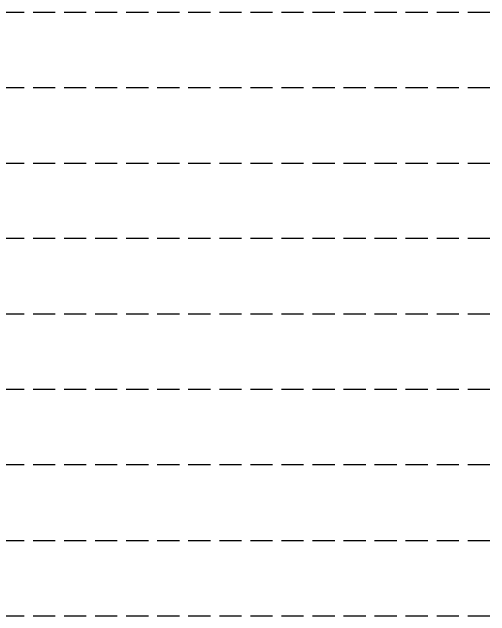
# Model space of a CAD drawing. Extents: x 1109697 to 1467097, y -139975 to 53891.
# Drawn here: x 1349551 to 1354938, y -123613 to -116813 of the extents above; entities that cross this region are included whole.
import ezdxf

# ---------------------------------------------------------------- set-up
doc = ezdxf.new("R2010")
doc.units = 0
doc.header["$LTSCALE"] = 1000
doc.header["$MEASUREMENT"] = 0
doc.linetypes.add('DASH', pattern=[0.35, 0.25, -0.1])
doc.layers.add('0稿纸', color=2, linetype='DASH', plot=False)

msp = doc.modelspace()

# ---------------------------------------------------------------- linework, layer by layer
at = {"layer": '0稿纸'}
for p, q in [((1337537.5, -116813.1, 0), (1354937.5, -116813.1, 0)), ((1337537.5, -117663.1, 0), (1354937.5, -117663.1, 0)), ((1337537.5, -118513.1, 0), (1354937.5, -118513.1, 0)), ((1354937.5, -119363.1, 0), (1337537.5, -119363.1, 0)), ((1354937.5, -120213.1, 0), (1337537.5, -120213.1, 0)), ((1354937.5, -121063.1, 0), (1337537.5, -121063.1, 0)), ((1354937.5, -121913.1, 0), (1337537.5, -121913.1, 0)), ((1337537.5, -122763.1, 0), (1354937.5, -122763.1, 0)), ((1337537.5, -123613.1, 0), (1354937.5, -123613.1, 0))]:
    msp.add_line(p, q, dxfattribs=at)

doc.saveas('drawing.dxf')
